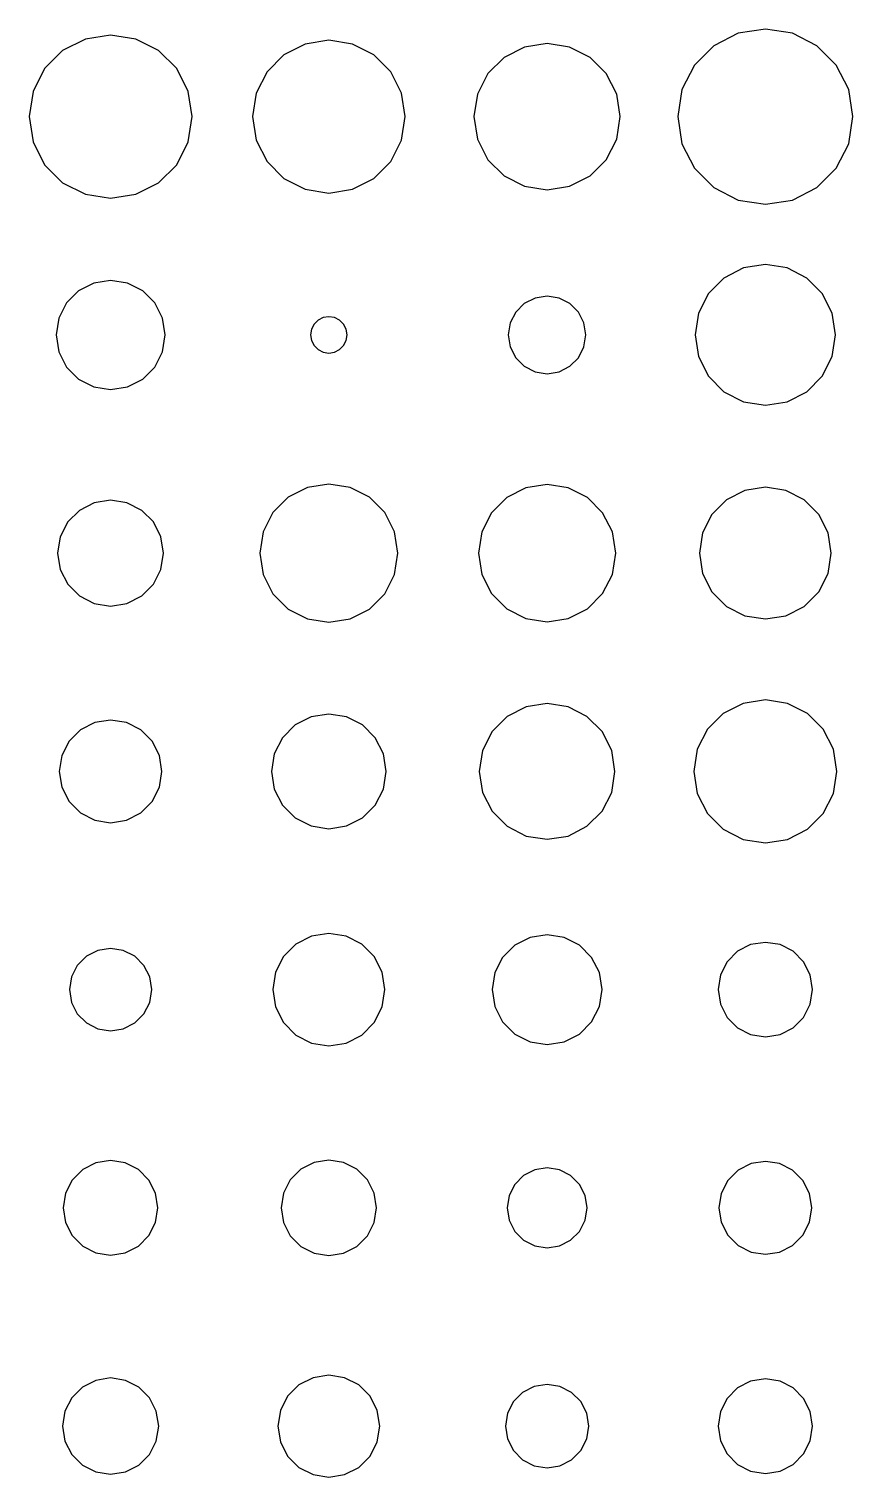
# Model space of a CAD drawing. Header units: metres. Extents: x -318 to 327, y -235 to 244.
# Drawn here: x 258.3 to 326.2, y 16.8 to 136.2 of the extents above; entities that cross this region are included whole.
import ezdxf

# ---------------------------------------------------------------- set-up
doc = ezdxf.new("R2010")
doc.units = ezdxf.units.M

msp = doc.modelspace()

# ---------------------------------------------------------------- linework, layer by layer
for p, q in [((319, 136.23, -415.69), (316.76, 135.88, -415.69)), ((321.24, 135.88, -415.69), (319, 136.23, -415.69)), ((262.92, 135.4, -415.69), (261.04, 134.45, -415.69)), ((265, 135.73, -415.69), (262.92, 135.4, -415.69)), ((267.08, 135.4, -415.69), (265, 135.73, -415.69)), ((268.96, 134.45, -415.69), (267.08, 135.4, -415.69)), ((281.05, 134.99, -415.69), (279.3, 134.1, -415.69)), ((283, 135.3, -415.69), (281.05, 134.99, -415.69)), ((284.95, 134.99, -415.69), (283, 135.3, -415.69)), ((286.7, 134.1, -415.69), (284.95, 134.99, -415.69)), ((301, 135.03, -415.69), (299.14, 134.74, -415.69)), ((302.86, 134.74, -415.69), (301, 135.03, -415.69)), ((316.76, 135.88, -415.69), (314.75, 134.85, -415.69)), ((323.25, 134.85, -415.69), (321.24, 135.88, -415.69)), ((261.04, 134.45, -415.69), (259.55, 132.96, -415.69)), ((270.45, 132.96, -415.69), (268.96, 134.45, -415.69)), ((279.3, 134.1, -415.69), (277.9, 132.7, -415.69)), ((288.1, 132.7, -415.69), (286.7, 134.1, -415.69)), ((297.45, 133.88, -415.69), (296.12, 132.55, -415.69)), ((299.14, 134.74, -415.69), (297.45, 133.88, -415.69)), ((304.55, 133.88, -415.69), (302.86, 134.74, -415.69)), ((305.88, 132.55, -415.69), (304.55, 133.88, -415.69)), ((314.75, 134.85, -415.69), (313.15, 133.25, -415.69)), ((324.85, 133.25, -415.69), (323.25, 134.85, -415.69)), ((259.55, 132.96, -415.69), (258.6, 131.08, -415.69)), ((271.4, 131.08, -415.69), (270.45, 132.96, -415.69)), ((277.9, 132.7, -415.69), (277.01, 130.95, -415.69)), ((288.99, 130.95, -415.69), (288.1, 132.7, -415.69)), ((313.15, 133.25, -415.69), (312.12, 131.24, -415.69)), ((325.88, 131.24, -415.69), (324.85, 133.25, -415.69)), ((296.12, 132.55, -415.69), (295.26, 130.86, -415.69)), ((306.74, 130.86, -415.69), (305.88, 132.55, -415.69)), ((258.6, 131.08, -415.69), (258.27, 129, -415.69)), ((271.73, 129, -415.69), (271.4, 131.08, -415.69)), ((277.01, 130.95, -415.69), (276.7, 129, -415.69)), ((289.3, 129, -415.69), (288.99, 130.95, -415.69)), ((295.26, 130.86, -415.69), (294.97, 129, -415.69)), ((307.03, 129, -415.69), (306.74, 130.86, -415.69)), ((312.12, 131.24, -415.69), (311.77, 129, -415.69)), ((326.23, 129, -415.69), (325.88, 131.24, -415.69)), ((258.27, 129, -415.69), (258.6, 126.92, -415.69)), ((271.4, 126.92, -415.69), (271.73, 129, -415.69)), ((276.7, 129, -415.69), (277.01, 127.05, -415.69)), ((288.99, 127.05, -415.69), (289.3, 129, -415.69)), ((294.97, 129, -415.69), (295.26, 127.14, -415.69)), ((306.74, 127.14, -415.69), (307.03, 129, -415.69)), ((311.77, 129, -415.69), (312.12, 126.76, -415.69)), ((325.88, 126.76, -415.69), (326.23, 129, -415.69)), ((258.6, 126.92, -415.69), (259.55, 125.04, -415.69)), ((270.45, 125.04, -415.69), (271.4, 126.92, -415.69)), ((277.01, 127.05, -415.69), (277.9, 125.3, -415.69)), ((288.1, 125.3, -415.69), (288.99, 127.05, -415.69)), ((295.26, 127.14, -415.69), (296.12, 125.45, -415.69)), ((305.88, 125.45, -415.69), (306.74, 127.14, -415.69)), ((312.12, 126.76, -415.69), (313.15, 124.75, -415.69)), ((324.85, 124.75, -415.69), (325.88, 126.76, -415.69)), ((296.12, 125.45, -415.69), (297.45, 124.12, -415.69)), ((304.55, 124.12, -415.69), (305.88, 125.45, -415.69)), ((259.55, 125.04, -415.69), (261.04, 123.55, -415.69)), ((268.96, 123.55, -415.69), (270.45, 125.04, -415.69)), ((277.9, 125.3, -415.69), (279.3, 123.9, -415.69)), ((286.7, 123.9, -415.69), (288.1, 125.3, -415.69)), ((313.15, 124.75, -415.69), (314.75, 123.15, -415.69)), ((323.25, 123.15, -415.69), (324.85, 124.75, -415.69)), ((261.04, 123.55, -415.69), (262.92, 122.6, -415.69)), ((267.08, 122.6, -415.69), (268.96, 123.55, -415.69)), ((279.3, 123.9, -415.69), (281.05, 123.01, -415.69)), ((284.95, 123.01, -415.69), (286.7, 123.9, -415.69)), ((297.45, 124.12, -415.69), (299.14, 123.26, -415.69)), ((299.14, 123.26, -415.69), (301, 122.97, -415.69)), ((301, 122.97, -415.69), (302.86, 123.26, -415.69)), ((302.86, 123.26, -415.69), (304.55, 124.12, -415.69)), ((314.75, 123.15, -415.69), (316.76, 122.12, -415.69)), ((321.24, 122.12, -415.69), (323.25, 123.15, -415.69)), ((262.92, 122.6, -415.69), (265, 122.27, -415.69)), ((265, 122.27, -415.69), (267.08, 122.6, -415.69)), ((281.05, 123.01, -415.69), (283, 122.7, -415.69)), ((283, 122.7, -415.69), (284.95, 123.01, -415.69)), ((316.76, 122.12, -415.69), (319, 121.77, -415.69)), ((319, 121.77, -415.69), (321.24, 122.12, -415.69)), ((317.21, 116.52, -415.69), (315.59, 115.69, -415.69)), ((319, 116.8, -415.69), (317.21, 116.52, -415.69)), ((320.79, 116.52, -415.69), (319, 116.8, -415.69)), ((322.41, 115.69, -415.69), (320.79, 116.52, -415.69)), ((263.61, 115.28, -415.69), (262.35, 114.64, -415.69)), ((265, 115.5, -415.69), (263.61, 115.28, -415.69)), ((266.39, 115.28, -415.69), (265, 115.5, -415.69)), ((267.65, 114.64, -415.69), (266.39, 115.28, -415.69)), ((315.59, 115.69, -415.69), (314.31, 114.41, -415.69)), ((323.69, 114.41, -415.69), (322.41, 115.69, -415.69)), ((261.36, 113.65, -415.69), (260.72, 112.39, -415.69)), ((262.35, 114.64, -415.69), (261.36, 113.65, -415.69)), ((268.64, 113.65, -415.69), (267.65, 114.64, -415.69)), ((269.28, 112.39, -415.69), (268.64, 113.65, -415.69)), ((299.12, 113.59, -415.69), (298.41, 112.88, -415.69)), ((300.01, 114.04, -415.69), (299.12, 113.59, -415.69)), ((301, 114.2, -415.69), (300.01, 114.04, -415.69)), ((301.99, 114.04, -415.69), (301, 114.2, -415.69)), ((302.88, 113.59, -415.69), (301.99, 114.04, -415.69)), ((303.59, 112.88, -415.69), (302.88, 113.59, -415.69)), ((314.31, 114.41, -415.69), (313.48, 112.79, -415.69)), ((324.52, 112.79, -415.69), (323.69, 114.41, -415.69)), ((260.72, 112.39, -415.69), (260.5, 111, -415.69)), ((269.5, 111, -415.69), (269.28, 112.39, -415.69)), ((282.54, 112.43, -415.69), (282.12, 112.21, -415.69)), ((283, 112.5, -415.69), (282.54, 112.43, -415.69)), ((283.46, 112.43, -415.69), (283, 112.5, -415.69)), ((283.88, 112.21, -415.69), (283.46, 112.43, -415.69)), ((298.41, 112.88, -415.69), (297.96, 111.99, -415.69)), ((304.04, 111.99, -415.69), (303.59, 112.88, -415.69)), ((313.48, 112.79, -415.69), (313.2, 111, -415.69)), ((324.8, 111, -415.69), (324.52, 112.79, -415.69)), ((281.57, 111.46, -415.69), (281.5, 111, -415.69)), ((281.79, 111.88, -415.69), (281.57, 111.46, -415.69)), ((282.12, 112.21, -415.69), (281.79, 111.88, -415.69)), ((284.21, 111.88, -415.69), (283.88, 112.21, -415.69)), ((284.43, 111.46, -415.69), (284.21, 111.88, -415.69)), ((284.5, 111, -415.69), (284.43, 111.46, -415.69)), ((297.96, 111.99, -415.69), (297.8, 111, -415.69)), ((304.2, 111, -415.69), (304.04, 111.99, -415.69)), ((260.5, 111, -415.69), (260.72, 109.61, -415.69)), ((269.28, 109.61, -415.69), (269.5, 111, -415.69)), ((281.5, 111, -415.69), (281.57, 110.54, -415.69)), ((281.57, 110.54, -415.69), (281.79, 110.12, -415.69)), ((281.79, 110.12, -415.69), (282.12, 109.79, -415.69)), ((283.88, 109.79, -415.69), (284.21, 110.12, -415.69)), ((284.21, 110.12, -415.69), (284.43, 110.54, -415.69)), ((284.43, 110.54, -415.69), (284.5, 111, -415.69)), ((297.8, 111, -415.69), (297.96, 110.01, -415.69)), ((297.96, 110.01, -415.69), (298.41, 109.12, -415.69)), ((303.59, 109.12, -415.69), (304.04, 110.01, -415.69)), ((304.04, 110.01, -415.69), (304.2, 111, -415.69)), ((313.2, 111, -415.69), (313.48, 109.21, -415.69)), ((324.52, 109.21, -415.69), (324.8, 111, -415.69)), ((260.72, 109.61, -415.69), (261.36, 108.35, -415.69)), ((268.64, 108.35, -415.69), (269.28, 109.61, -415.69)), ((282.12, 109.79, -415.69), (282.54, 109.57, -415.69)), ((282.54, 109.57, -415.69), (283, 109.5, -415.69)), ((283, 109.5, -415.69), (283.46, 109.57, -415.69)), ((283.46, 109.57, -415.69), (283.88, 109.79, -415.69)), ((298.41, 109.12, -415.69), (299.12, 108.41, -415.69)), ((302.88, 108.41, -415.69), (303.59, 109.12, -415.69)), ((313.48, 109.21, -415.69), (314.31, 107.59, -415.69)), ((323.69, 107.59, -415.69), (324.52, 109.21, -415.69)), ((261.36, 108.35, -415.69), (262.35, 107.36, -415.69)), ((267.65, 107.36, -415.69), (268.64, 108.35, -415.69)), ((299.12, 108.41, -415.69), (300.01, 107.96, -415.69)), ((300.01, 107.96, -415.69), (301, 107.8, -415.69)), ((301, 107.8, -415.69), (301.99, 107.96, -415.69)), ((301.99, 107.96, -415.69), (302.88, 108.41, -415.69)), ((314.31, 107.59, -415.69), (315.59, 106.31, -415.69)), ((322.41, 106.31, -415.69), (323.69, 107.59, -415.69)), ((262.35, 107.36, -415.69), (263.61, 106.72, -415.69)), ((263.61, 106.72, -415.69), (265, 106.5, -415.69)), ((265, 106.5, -415.69), (266.39, 106.72, -415.69)), ((266.39, 106.72, -415.69), (267.65, 107.36, -415.69)), ((315.59, 106.31, -415.69), (317.21, 105.48, -415.69)), ((320.79, 105.48, -415.69), (322.41, 106.31, -415.69)), ((317.21, 105.48, -415.69), (319, 105.2, -415.69)), ((319, 105.2, -415.69), (320.79, 105.48, -415.69)), ((281.24, 98.42, -415.69), (279.65, 97.61, -415.69)), ((283, 98.7, -415.69), (281.24, 98.42, -415.69)), ((284.76, 98.42, -415.69), (283, 98.7, -415.69)), ((286.35, 97.61, -415.69), (284.76, 98.42, -415.69)), ((299.25, 98.39, -415.69), (297.67, 97.58, -415.69)), ((301, 98.67, -415.69), (299.25, 98.39, -415.69)), ((302.75, 98.39, -415.69), (301, 98.67, -415.69)), ((304.33, 97.58, -415.69), (302.75, 98.39, -415.69)), ((317.32, 98.17, -415.69), (315.81, 97.4, -415.69)), ((319, 98.43, -415.69), (317.32, 98.17, -415.69)), ((320.68, 98.17, -415.69), (319, 98.43, -415.69)), ((322.19, 97.4, -415.69), (320.68, 98.17, -415.69)), ((263.65, 97.15, -415.69), (262.43, 96.53, -415.69)), ((265, 97.37, -415.69), (263.65, 97.15, -415.69)), ((266.35, 97.15, -415.69), (265, 97.37, -415.69)), ((267.57, 96.53, -415.69), (266.35, 97.15, -415.69)), ((279.65, 97.61, -415.69), (278.39, 96.35, -415.69)), ((287.61, 96.35, -415.69), (286.35, 97.61, -415.69)), ((297.67, 97.58, -415.69), (296.42, 96.33, -415.69)), ((305.58, 96.33, -415.69), (304.33, 97.58, -415.69)), ((315.81, 97.4, -415.69), (314.6, 96.19, -415.69)), ((323.4, 96.19, -415.69), (322.19, 97.4, -415.69)), ((261.47, 95.57, -415.69), (260.85, 94.35, -415.69)), ((262.43, 96.53, -415.69), (261.47, 95.57, -415.69)), ((268.53, 95.57, -415.69), (267.57, 96.53, -415.69)), ((269.15, 94.35, -415.69), (268.53, 95.57, -415.69)), ((278.39, 96.35, -415.69), (277.58, 94.76, -415.69)), ((288.42, 94.76, -415.69), (287.61, 96.35, -415.69)), ((296.42, 96.33, -415.69), (295.61, 94.75, -415.69)), ((306.39, 94.75, -415.69), (305.58, 96.33, -415.69)), ((314.6, 96.19, -415.69), (313.83, 94.68, -415.69)), ((324.17, 94.68, -415.69), (323.4, 96.19, -415.69)), ((277.58, 94.76, -415.69), (277.3, 93, -415.69)), ((288.7, 93, -415.69), (288.42, 94.76, -415.69)), ((295.61, 94.75, -415.69), (295.33, 93, -415.69)), ((306.67, 93, -415.69), (306.39, 94.75, -415.69)), ((313.83, 94.68, -415.69), (313.57, 93, -415.69)), ((324.43, 93, -415.69), (324.17, 94.68, -415.69)), ((260.85, 94.35, -415.69), (260.63, 93, -415.69)), ((269.37, 93, -415.69), (269.15, 94.35, -415.69)), ((260.63, 93, -415.69), (260.85, 91.65, -415.69)), ((269.15, 91.65, -415.69), (269.37, 93, -415.69)), ((277.3, 93, -415.69), (277.58, 91.24, -415.69)), ((288.42, 91.24, -415.69), (288.7, 93, -415.69)), ((295.33, 93, -415.69), (295.61, 91.25, -415.69)), ((306.39, 91.25, -415.69), (306.67, 93, -415.69)), ((313.57, 93, -415.69), (313.83, 91.32, -415.69)), ((324.17, 91.32, -415.69), (324.43, 93, -415.69)), ((260.85, 91.65, -415.69), (261.47, 90.43, -415.69)), ((268.53, 90.43, -415.69), (269.15, 91.65, -415.69)), ((277.58, 91.24, -415.69), (278.39, 89.65, -415.69)), ((287.61, 89.65, -415.69), (288.42, 91.24, -415.69)), ((295.61, 91.25, -415.69), (296.42, 89.67, -415.69)), ((305.58, 89.67, -415.69), (306.39, 91.25, -415.69)), ((313.83, 91.32, -415.69), (314.6, 89.81, -415.69)), ((323.4, 89.81, -415.69), (324.17, 91.32, -415.69)), ((261.47, 90.43, -415.69), (262.43, 89.47, -415.69)), ((267.57, 89.47, -415.69), (268.53, 90.43, -415.69)), ((278.39, 89.65, -415.69), (279.65, 88.39, -415.69)), ((286.35, 88.39, -415.69), (287.61, 89.65, -415.69)), ((296.42, 89.67, -415.69), (297.67, 88.42, -415.69)), ((304.33, 88.42, -415.69), (305.58, 89.67, -415.69)), ((314.6, 89.81, -415.69), (315.81, 88.6, -415.69)), ((322.19, 88.6, -415.69), (323.4, 89.81, -415.69)), ((262.43, 89.47, -415.69), (263.65, 88.85, -415.69)), ((263.65, 88.85, -415.69), (265, 88.63, -415.69)), ((265, 88.63, -415.69), (266.35, 88.85, -415.69)), ((266.35, 88.85, -415.69), (267.57, 89.47, -415.69)), ((279.65, 88.39, -415.69), (281.24, 87.58, -415.69)), ((284.76, 87.58, -415.69), (286.35, 88.39, -415.69)), ((297.67, 88.42, -415.69), (299.25, 87.61, -415.69)), ((302.75, 87.61, -415.69), (304.33, 88.42, -415.69)), ((315.81, 88.6, -415.69), (317.32, 87.83, -415.69)), ((320.68, 87.83, -415.69), (322.19, 88.6, -415.69)), ((281.24, 87.58, -415.69), (283, 87.3, -415.69)), ((283, 87.3, -415.69), (284.76, 87.58, -415.69)), ((299.25, 87.61, -415.69), (301, 87.33, -415.69)), ((301, 87.33, -415.69), (302.75, 87.61, -415.69)), ((317.32, 87.83, -415.69), (319, 87.57, -415.69)), ((319, 87.57, -415.69), (320.68, 87.83, -415.69)), ((299.27, 80.33, -415.69), (297.71, 79.53, -415.69)), ((301, 80.6, -415.69), (299.27, 80.33, -415.69)), ((302.73, 80.33, -415.69), (301, 80.6, -415.69)), ((304.29, 79.53, -415.69), (302.73, 80.33, -415.69)), ((317.18, 80.61, -415.69), (315.53, 79.77, -415.69)), ((319, 80.9, -415.69), (317.18, 80.61, -415.69)), ((320.82, 80.61, -415.69), (319, 80.9, -415.69)), ((322.47, 79.77, -415.69), (320.82, 80.61, -415.69)), ((263.69, 79.03, -415.69), (262.51, 78.42, -415.69)), ((265, 79.23, -415.69), (263.69, 79.03, -415.69)), ((266.31, 79.03, -415.69), (265, 79.23, -415.69)), ((267.49, 78.42, -415.69), (266.31, 79.03, -415.69)), ((280.22, 78.83, -415.69), (279.17, 77.78, -415.69)), ((281.54, 79.5, -415.69), (280.22, 78.83, -415.69)), ((283, 79.73, -415.69), (281.54, 79.5, -415.69)), ((284.46, 79.5, -415.69), (283, 79.73, -415.69)), ((285.78, 78.83, -415.69), (284.46, 79.5, -415.69)), ((286.83, 77.78, -415.69), (285.78, 78.83, -415.69)), ((297.71, 79.53, -415.69), (296.47, 78.29, -415.69)), ((305.53, 78.29, -415.69), (304.29, 79.53, -415.69)), ((315.53, 79.77, -415.69), (314.23, 78.47, -415.69)), ((323.77, 78.47, -415.69), (322.47, 79.77, -415.69)), ((262.51, 78.42, -415.69), (261.58, 77.49, -415.69)), ((268.42, 77.49, -415.69), (267.49, 78.42, -415.69)), ((279.17, 77.78, -415.69), (278.5, 76.46, -415.69)), ((287.5, 76.46, -415.69), (286.83, 77.78, -415.69)), ((296.47, 78.29, -415.69), (295.67, 76.73, -415.69)), ((306.33, 76.73, -415.69), (305.53, 78.29, -415.69)), ((314.23, 78.47, -415.69), (313.39, 76.82, -415.69)), ((324.61, 76.82, -415.69), (323.77, 78.47, -415.69)), ((261.58, 77.49, -415.69), (260.97, 76.31, -415.69)), ((269.03, 76.31, -415.69), (268.42, 77.49, -415.69)), ((278.5, 76.46, -415.69), (278.27, 75, -415.69)), ((287.73, 75, -415.69), (287.5, 76.46, -415.69)), ((295.67, 76.73, -415.69), (295.4, 75, -415.69)), ((306.6, 75, -415.69), (306.33, 76.73, -415.69)), ((313.39, 76.82, -415.69), (313.1, 75, -415.69)), ((324.9, 75, -415.69), (324.61, 76.82, -415.69)), ((260.97, 76.31, -415.69), (260.77, 75, -415.69)), ((269.23, 75, -415.69), (269.03, 76.31, -415.69)), ((260.77, 75, -415.69), (260.97, 73.69, -415.69)), ((269.03, 73.69, -415.69), (269.23, 75, -415.69)), ((278.27, 75, -415.69), (278.5, 73.54, -415.69)), ((287.5, 73.54, -415.69), (287.73, 75, -415.69)), ((295.4, 75, -415.69), (295.67, 73.27, -415.69)), ((306.33, 73.27, -415.69), (306.6, 75, -415.69)), ((313.1, 75, -415.69), (313.39, 73.18, -415.69)), ((324.61, 73.18, -415.69), (324.9, 75, -415.69)), ((260.97, 73.69, -415.69), (261.58, 72.51, -415.69)), ((268.42, 72.51, -415.69), (269.03, 73.69, -415.69)), ((278.5, 73.54, -415.69), (279.17, 72.22, -415.69)), ((286.83, 72.22, -415.69), (287.5, 73.54, -415.69)), ((295.67, 73.27, -415.69), (296.47, 71.71, -415.69)), ((305.53, 71.71, -415.69), (306.33, 73.27, -415.69)), ((313.39, 73.18, -415.69), (314.23, 71.53, -415.69)), ((323.77, 71.53, -415.69), (324.61, 73.18, -415.69)), ((261.58, 72.51, -415.69), (262.51, 71.58, -415.69)), ((267.49, 71.58, -415.69), (268.42, 72.51, -415.69)), ((279.17, 72.22, -415.69), (280.22, 71.17, -415.69)), ((285.78, 71.17, -415.69), (286.83, 72.22, -415.69)), ((296.47, 71.71, -415.69), (297.71, 70.47, -415.69)), ((304.29, 70.47, -415.69), (305.53, 71.71, -415.69)), ((262.51, 71.58, -415.69), (263.69, 70.97, -415.69)), ((263.69, 70.97, -415.69), (265, 70.77, -415.69)), ((265, 70.77, -415.69), (266.31, 70.97, -415.69)), ((266.31, 70.97, -415.69), (267.49, 71.58, -415.69)), ((280.22, 71.17, -415.69), (281.54, 70.5, -415.69)), ((281.54, 70.5, -415.69), (283, 70.27, -415.69)), ((283, 70.27, -415.69), (284.46, 70.5, -415.69)), ((284.46, 70.5, -415.69), (285.78, 71.17, -415.69)), ((297.71, 70.47, -415.69), (299.27, 69.67, -415.69)), ((302.73, 69.67, -415.69), (304.29, 70.47, -415.69)), ((314.23, 71.53, -415.69), (315.53, 70.23, -415.69)), ((322.47, 70.23, -415.69), (323.77, 71.53, -415.69)), ((299.27, 69.67, -415.69), (301, 69.4, -415.69)), ((301, 69.4, -415.69), (302.73, 69.67, -415.69)), ((315.53, 70.23, -415.69), (317.18, 69.39, -415.69)), ((317.18, 69.39, -415.69), (319, 69.1, -415.69)), ((319, 69.1, -415.69), (320.82, 69.39, -415.69)), ((320.82, 69.39, -415.69), (322.47, 70.23, -415.69)), ((281.57, 61.41, -415.69), (280.28, 60.75, -415.69)), ((283, 61.63, -415.69), (281.57, 61.41, -415.69)), ((284.43, 61.41, -415.69), (283, 61.63, -415.69)), ((285.72, 60.75, -415.69), (284.43, 61.41, -415.69)), ((299.6, 61.31, -415.69), (298.34, 60.67, -415.69)), ((301, 61.53, -415.69), (299.6, 61.31, -415.69)), ((302.4, 61.31, -415.69), (301, 61.53, -415.69)), ((303.66, 60.67, -415.69), (302.4, 61.31, -415.69)), ((263, 59.75, -415.69), (262.25, 59, -415.69)), ((263.95, 60.23, -415.69), (263, 59.75, -415.69)), ((265, 60.4, -415.69), (263.95, 60.23, -415.69)), ((266.05, 60.23, -415.69), (265, 60.4, -415.69)), ((267, 59.75, -415.69), (266.05, 60.23, -415.69)), ((267.75, 59, -415.69), (267, 59.75, -415.69)), ((279.25, 59.72, -415.69), (278.59, 58.43, -415.69)), ((280.28, 60.75, -415.69), (279.25, 59.72, -415.69)), ((286.75, 59.72, -415.69), (285.72, 60.75, -415.69)), ((287.41, 58.43, -415.69), (286.75, 59.72, -415.69)), ((298.34, 60.67, -415.69), (297.33, 59.66, -415.69)), ((304.67, 59.66, -415.69), (303.66, 60.67, -415.69)), ((316.71, 60.16, -415.69), (315.84, 59.29, -415.69)), ((317.79, 60.71, -415.69), (316.71, 60.16, -415.69)), ((319, 60.9, -415.69), (317.79, 60.71, -415.69)), ((320.21, 60.71, -415.69), (319, 60.9, -415.69)), ((321.29, 60.16, -415.69), (320.21, 60.71, -415.69)), ((322.16, 59.29, -415.69), (321.29, 60.16, -415.69)), ((262.25, 59, -415.69), (261.77, 58.05, -415.69)), ((268.23, 58.05, -415.69), (267.75, 59, -415.69)), ((297.33, 59.66, -415.69), (296.69, 58.4, -415.69)), ((305.31, 58.4, -415.69), (304.67, 59.66, -415.69)), ((315.84, 59.29, -415.69), (315.29, 58.21, -415.69)), ((322.71, 58.21, -415.69), (322.16, 59.29, -415.69)), ((261.77, 58.05, -415.69), (261.6, 57, -415.69)), ((268.4, 57, -415.69), (268.23, 58.05, -415.69)), ((278.59, 58.43, -415.69), (278.37, 57, -415.69)), ((287.63, 57, -415.69), (287.41, 58.43, -415.69)), ((296.69, 58.4, -415.69), (296.47, 57, -415.69)), ((305.53, 57, -415.69), (305.31, 58.4, -415.69)), ((315.29, 58.21, -415.69), (315.1, 57, -415.69)), ((322.9, 57, -415.69), (322.71, 58.21, -415.69)), ((261.6, 57, -415.69), (261.77, 55.95, -415.69)), ((268.23, 55.95, -415.69), (268.4, 57, -415.69)), ((278.37, 57, -415.69), (278.59, 55.57, -415.69)), ((287.41, 55.57, -415.69), (287.63, 57, -415.69)), ((296.47, 57, -415.69), (296.69, 55.6, -415.69)), ((305.31, 55.6, -415.69), (305.53, 57, -415.69)), ((315.1, 57, -415.69), (315.29, 55.79, -415.69)), ((322.71, 55.79, -415.69), (322.9, 57, -415.69)), ((261.77, 55.95, -415.69), (262.25, 55, -415.69)), ((262.25, 55, -415.69), (263, 54.25, -415.69)), ((267, 54.25, -415.69), (267.75, 55, -415.69)), ((267.75, 55, -415.69), (268.23, 55.95, -415.69)), ((278.59, 55.57, -415.69), (279.25, 54.28, -415.69)), ((286.75, 54.28, -415.69), (287.41, 55.57, -415.69)), ((296.69, 55.6, -415.69), (297.33, 54.34, -415.69)), ((304.67, 54.34, -415.69), (305.31, 55.6, -415.69)), ((315.29, 55.79, -415.69), (315.84, 54.71, -415.69)), ((322.16, 54.71, -415.69), (322.71, 55.79, -415.69)), ((263, 54.25, -415.69), (263.95, 53.77, -415.69)), ((263.95, 53.77, -415.69), (265, 53.6, -415.69)), ((265, 53.6, -415.69), (266.05, 53.77, -415.69)), ((266.05, 53.77, -415.69), (267, 54.25, -415.69)), ((279.25, 54.28, -415.69), (280.28, 53.25, -415.69)), ((285.72, 53.25, -415.69), (286.75, 54.28, -415.69)), ((297.33, 54.34, -415.69), (298.34, 53.33, -415.69)), ((303.66, 53.33, -415.69), (304.67, 54.34, -415.69)), ((315.84, 54.71, -415.69), (316.71, 53.84, -415.69)), ((316.71, 53.84, -415.69), (317.79, 53.29, -415.69)), ((320.21, 53.29, -415.69), (321.29, 53.84, -415.69)), ((321.29, 53.84, -415.69), (322.16, 54.71, -415.69)), ((280.28, 53.25, -415.69), (281.57, 52.59, -415.69)), ((281.57, 52.59, -415.69), (283, 52.37, -415.69)), ((283, 52.37, -415.69), (284.43, 52.59, -415.69)), ((284.43, 52.59, -415.69), (285.72, 53.25, -415.69)), ((298.34, 53.33, -415.69), (299.6, 52.69, -415.69)), ((299.6, 52.69, -415.69), (301, 52.47, -415.69)), ((301, 52.47, -415.69), (302.4, 52.69, -415.69)), ((302.4, 52.69, -415.69), (303.66, 53.33, -415.69)), ((317.79, 53.29, -415.69), (319, 53.1, -415.69)), ((319, 53.1, -415.69), (320.21, 53.29, -415.69)), ((262.71, 42.16, -415.69), (261.84, 41.29, -415.69)), ((263.79, 42.71, -415.69), (262.71, 42.16, -415.69)), ((265, 42.9, -415.69), (263.79, 42.71, -415.69)), ((266.21, 42.71, -415.69), (265, 42.9, -415.69)), ((267.29, 42.16, -415.69), (266.21, 42.71, -415.69)), ((268.16, 41.29, -415.69), (267.29, 42.16, -415.69)), ((280.69, 42.18, -415.69), (279.82, 41.31, -415.69)), ((281.78, 42.74, -415.69), (280.69, 42.18, -415.69)), ((283, 42.93, -415.69), (281.78, 42.74, -415.69)), ((284.22, 42.74, -415.69), (283, 42.93, -415.69)), ((285.31, 42.18, -415.69), (284.22, 42.74, -415.69)), ((286.18, 41.31, -415.69), (285.31, 42.18, -415.69)), ((299.98, 42.14, -415.69), (299.06, 41.67, -415.69)), ((301, 42.3, -415.69), (299.98, 42.14, -415.69)), ((302.02, 42.14, -415.69), (301, 42.3, -415.69)), ((302.94, 41.67, -415.69), (302.02, 42.14, -415.69)), ((316.75, 42.1, -415.69), (315.9, 41.25, -415.69)), ((317.82, 42.65, -415.69), (316.75, 42.1, -415.69)), ((319, 42.83, -415.69), (317.82, 42.65, -415.69)), ((320.18, 42.65, -415.69), (319, 42.83, -415.69)), ((321.25, 42.1, -415.69), (320.18, 42.65, -415.69)), ((322.1, 41.25, -415.69), (321.25, 42.1, -415.69)), ((261.84, 41.29, -415.69), (261.29, 40.21, -415.69)), ((268.71, 40.21, -415.69), (268.16, 41.29, -415.69)), ((279.82, 41.31, -415.69), (279.26, 40.22, -415.69)), ((286.74, 40.22, -415.69), (286.18, 41.31, -415.69)), ((298.33, 40.94, -415.69), (297.86, 40.02, -415.69)), ((299.06, 41.67, -415.69), (298.33, 40.94, -415.69)), ((303.67, 40.94, -415.69), (302.94, 41.67, -415.69)), ((304.14, 40.02, -415.69), (303.67, 40.94, -415.69)), ((315.9, 41.25, -415.69), (315.35, 40.18, -415.69)), ((322.65, 40.18, -415.69), (322.1, 41.25, -415.69)), ((261.29, 40.21, -415.69), (261.1, 39, -415.69)), ((268.9, 39, -415.69), (268.71, 40.21, -415.69)), ((279.26, 40.22, -415.69), (279.07, 39, -415.69)), ((286.93, 39, -415.69), (286.74, 40.22, -415.69)), ((297.86, 40.02, -415.69), (297.7, 39, -415.69)), ((304.3, 39, -415.69), (304.14, 40.02, -415.69)), ((315.35, 40.18, -415.69), (315.17, 39, -415.69)), ((322.83, 39, -415.69), (322.65, 40.18, -415.69)), ((261.1, 39, -415.69), (261.29, 37.79, -415.69)), ((268.71, 37.79, -415.69), (268.9, 39, -415.69)), ((279.07, 39, -415.69), (279.26, 37.78, -415.69)), ((286.74, 37.78, -415.69), (286.93, 39, -415.69)), ((297.7, 39, -415.69), (297.86, 37.98, -415.69)), ((304.14, 37.98, -415.69), (304.3, 39, -415.69)), ((315.17, 39, -415.69), (315.35, 37.82, -415.69)), ((322.65, 37.82, -415.69), (322.83, 39, -415.69)), ((261.29, 37.79, -415.69), (261.84, 36.71, -415.69)), ((268.16, 36.71, -415.69), (268.71, 37.79, -415.69)), ((279.26, 37.78, -415.69), (279.82, 36.69, -415.69)), ((286.18, 36.69, -415.69), (286.74, 37.78, -415.69)), ((297.86, 37.98, -415.69), (298.33, 37.06, -415.69)), ((298.33, 37.06, -415.69), (299.06, 36.33, -415.69)), ((302.94, 36.33, -415.69), (303.67, 37.06, -415.69)), ((303.67, 37.06, -415.69), (304.14, 37.98, -415.69)), ((315.35, 37.82, -415.69), (315.9, 36.75, -415.69)), ((322.1, 36.75, -415.69), (322.65, 37.82, -415.69)), ((261.84, 36.71, -415.69), (262.71, 35.84, -415.69)), ((262.71, 35.84, -415.69), (263.79, 35.29, -415.69)), ((266.21, 35.29, -415.69), (267.29, 35.84, -415.69)), ((267.29, 35.84, -415.69), (268.16, 36.71, -415.69)), ((279.82, 36.69, -415.69), (280.69, 35.82, -415.69)), ((285.31, 35.82, -415.69), (286.18, 36.69, -415.69)), ((299.06, 36.33, -415.69), (299.98, 35.86, -415.69)), ((299.98, 35.86, -415.69), (301, 35.7, -415.69)), ((301, 35.7, -415.69), (302.02, 35.86, -415.69)), ((302.02, 35.86, -415.69), (302.94, 36.33, -415.69)), ((315.9, 36.75, -415.69), (316.75, 35.9, -415.69)), ((316.75, 35.9, -415.69), (317.82, 35.35, -415.69)), ((320.18, 35.35, -415.69), (321.25, 35.9, -415.69)), ((321.25, 35.9, -415.69), (322.1, 36.75, -415.69)), ((263.79, 35.29, -415.69), (265, 35.1, -415.69)), ((265, 35.1, -415.69), (266.21, 35.29, -415.69)), ((280.69, 35.82, -415.69), (281.78, 35.26, -415.69)), ((281.78, 35.26, -415.69), (283, 35.07, -415.69)), ((283, 35.07, -415.69), (284.22, 35.26, -415.69)), ((284.22, 35.26, -415.69), (285.31, 35.82, -415.69)), ((317.82, 35.35, -415.69), (319, 35.17, -415.69)), ((319, 35.17, -415.69), (320.18, 35.35, -415.69)), ((283, 25.2, -415.69), (281.7, 24.99, -415.69)), ((284.3, 24.99, -415.69), (283, 25.2, -415.69)), ((262.67, 24.21, -415.69), (261.79, 23.33, -415.69)), ((263.77, 24.77, -415.69), (262.67, 24.21, -415.69)), ((265, 24.97, -415.69), (263.77, 24.77, -415.69)), ((266.23, 24.77, -415.69), (265, 24.97, -415.69)), ((267.33, 24.21, -415.69), (266.23, 24.77, -415.69)), ((268.21, 23.33, -415.69), (267.33, 24.21, -415.69)), ((280.53, 24.4, -415.69), (279.6, 23.47, -415.69)), ((281.7, 24.99, -415.69), (280.53, 24.4, -415.69)), ((285.47, 24.4, -415.69), (284.3, 24.99, -415.69)), ((286.4, 23.47, -415.69), (285.47, 24.4, -415.69)), ((299.94, 24.27, -415.69), (298.98, 23.78, -415.69)), ((301, 24.43, -415.69), (299.94, 24.27, -415.69)), ((302.06, 24.27, -415.69), (301, 24.43, -415.69)), ((303.02, 23.78, -415.69), (302.06, 24.27, -415.69)), ((316.71, 24.16, -415.69), (315.84, 23.29, -415.69)), ((317.79, 24.71, -415.69), (316.71, 24.16, -415.69)), ((319, 24.9, -415.69), (317.79, 24.71, -415.69)), ((320.21, 24.71, -415.69), (319, 24.9, -415.69)), ((321.29, 24.16, -415.69), (320.21, 24.71, -415.69)), ((322.16, 23.29, -415.69), (321.29, 24.16, -415.69)), ((261.79, 23.33, -415.69), (261.23, 22.23, -415.69)), ((268.77, 22.23, -415.69), (268.21, 23.33, -415.69)), ((279.6, 23.47, -415.69), (279.01, 22.3, -415.69)), ((286.99, 22.3, -415.69), (286.4, 23.47, -415.69)), ((298.22, 23.02, -415.69), (297.73, 22.06, -415.69)), ((298.98, 23.78, -415.69), (298.22, 23.02, -415.69)), ((303.78, 23.02, -415.69), (303.02, 23.78, -415.69)), ((304.27, 22.06, -415.69), (303.78, 23.02, -415.69)), ((315.84, 23.29, -415.69), (315.29, 22.21, -415.69)), ((322.71, 22.21, -415.69), (322.16, 23.29, -415.69)), ((261.23, 22.23, -415.69), (261.03, 21, -415.69)), ((268.97, 21, -415.69), (268.77, 22.23, -415.69)), ((279.01, 22.3, -415.69), (278.8, 21, -415.69)), ((287.2, 21, -415.69), (286.99, 22.3, -415.69)), ((297.73, 22.06, -415.69), (297.57, 21, -415.69)), ((304.43, 21, -415.69), (304.27, 22.06, -415.69)), ((315.29, 22.21, -415.69), (315.1, 21, -415.69)), ((322.9, 21, -415.69), (322.71, 22.21, -415.69)), ((261.03, 21, -415.69), (261.23, 19.77, -415.69)), ((268.77, 19.77, -415.69), (268.97, 21, -415.69)), ((278.8, 21, -415.69), (279.01, 19.7, -415.69)), ((286.99, 19.7, -415.69), (287.2, 21, -415.69)), ((297.57, 21, -415.69), (297.73, 19.94, -415.69)), ((304.27, 19.94, -415.69), (304.43, 21, -415.69)), ((315.1, 21, -415.69), (315.29, 19.79, -415.69)), ((322.71, 19.79, -415.69), (322.9, 21, -415.69)), ((261.23, 19.77, -415.69), (261.79, 18.67, -415.69)), ((268.21, 18.67, -415.69), (268.77, 19.77, -415.69)), ((279.01, 19.7, -415.69), (279.6, 18.53, -415.69)), ((286.4, 18.53, -415.69), (286.99, 19.7, -415.69)), ((297.73, 19.94, -415.69), (298.22, 18.98, -415.69)), ((303.78, 18.98, -415.69), (304.27, 19.94, -415.69)), ((315.29, 19.79, -415.69), (315.84, 18.71, -415.69)), ((322.16, 18.71, -415.69), (322.71, 19.79, -415.69)), ((261.79, 18.67, -415.69), (262.67, 17.79, -415.69)), ((267.33, 17.79, -415.69), (268.21, 18.67, -415.69)), ((279.6, 18.53, -415.69), (280.53, 17.6, -415.69)), ((285.47, 17.6, -415.69), (286.4, 18.53, -415.69)), ((298.22, 18.98, -415.69), (298.98, 18.22, -415.69)), ((298.98, 18.22, -415.69), (299.94, 17.73, -415.69)), ((302.06, 17.73, -415.69), (303.02, 18.22, -415.69)), ((303.02, 18.22, -415.69), (303.78, 18.98, -415.69)), ((315.84, 18.71, -415.69), (316.71, 17.84, -415.69)), ((321.29, 17.84, -415.69), (322.16, 18.71, -415.69)), ((262.67, 17.79, -415.69), (263.77, 17.23, -415.69)), ((263.77, 17.23, -415.69), (265, 17.03, -415.69)), ((265, 17.03, -415.69), (266.23, 17.23, -415.69)), ((266.23, 17.23, -415.69), (267.33, 17.79, -415.69)), ((280.53, 17.6, -415.69), (281.7, 17.01, -415.69)), ((281.7, 17.01, -415.69), (283, 16.8, -415.69)), ((283, 16.8, -415.69), (284.3, 17.01, -415.69)), ((284.3, 17.01, -415.69), (285.47, 17.6, -415.69)), ((299.94, 17.73, -415.69), (301, 17.57, -415.69)), ((301, 17.57, -415.69), (302.06, 17.73, -415.69)), ((316.71, 17.84, -415.69), (317.79, 17.29, -415.69)), ((317.79, 17.29, -415.69), (319, 17.1, -415.69)), ((319, 17.1, -415.69), (320.21, 17.29, -415.69)), ((320.21, 17.29, -415.69), (321.29, 17.84, -415.69))]:
    msp.add_line(p, q)

doc.saveas('drawing.dxf')
